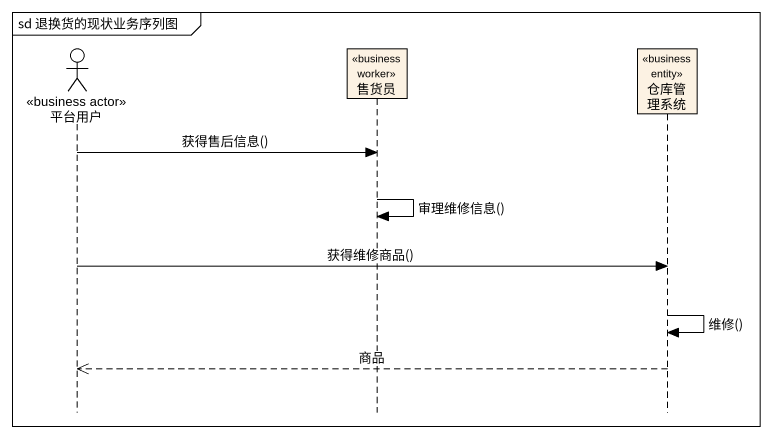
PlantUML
@startuml
mainframe sd 退换货的现状业务序列图
hide footbox
actor 平台用户 <<business actor>>
participant 售货员 <<business worker>>
participant 仓库管理系统 <<business entity>>

平台用户 -> 售货员 : 获得售后信息()
售货员 -> 售货员 : 审理维修信息()
平台用户 -> 仓库管理系统 : 获得维修商品()
仓库管理系统 -> 仓库管理系统 : 维修()
仓库管理系统 -->> 平台用户 : 商品
@enduml
